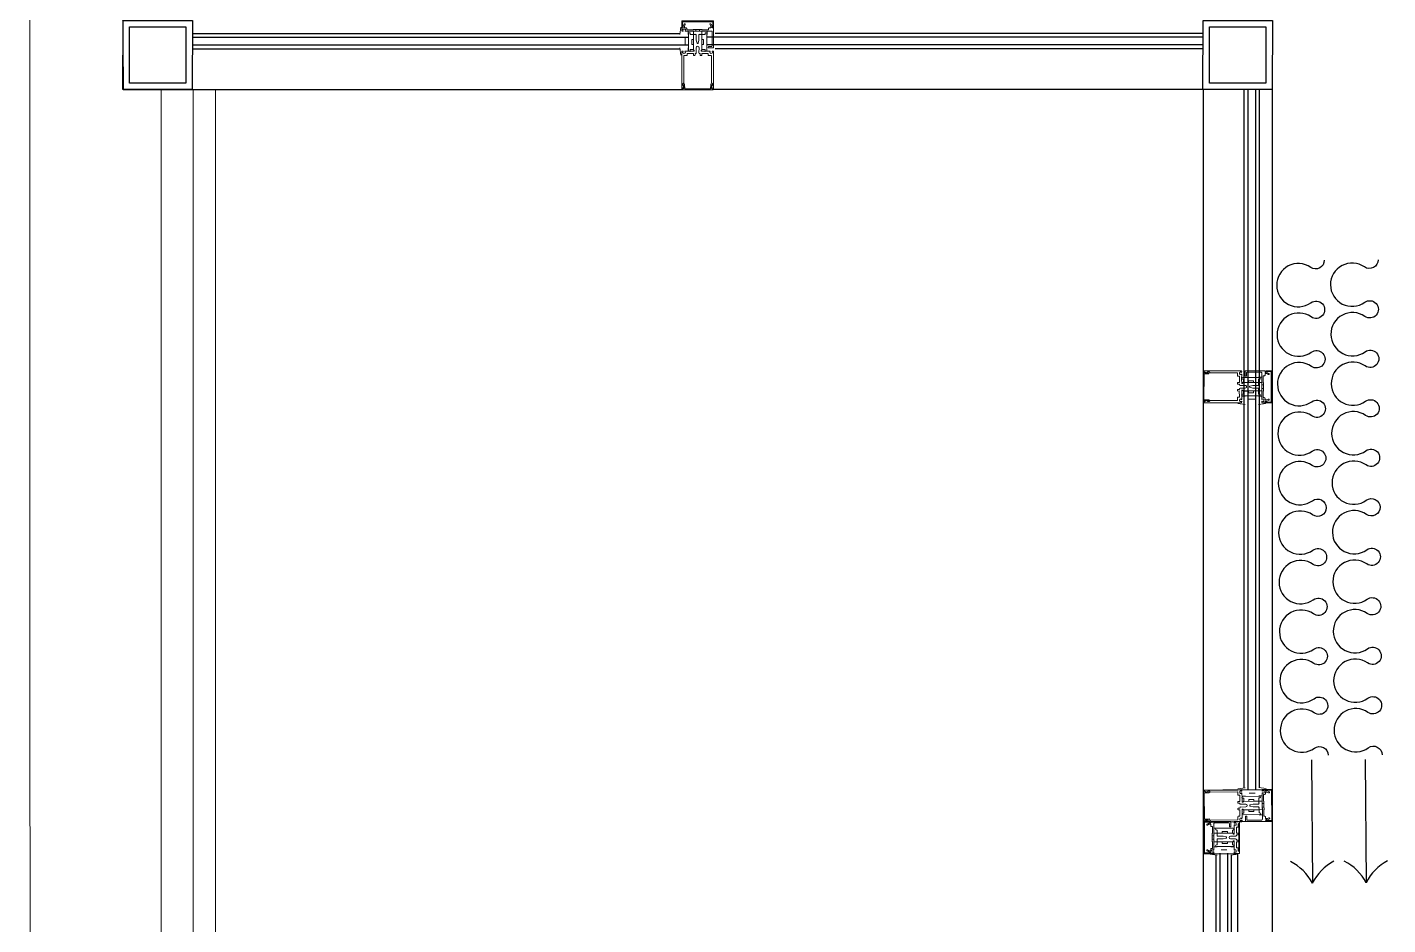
# Model space of a CAD drawing. Extents: x -678889171 to 586587, y -792238163 to 335485.
# Drawn here: x 66737 to 68871, y 48289 to 49697 of the extents above; entities that cross this region are included whole.
import ezdxf
from ezdxf.xclip import XClip

# ---------------------------------------------------------------- set-up
doc = ezdxf.new("R2010")
doc.units = 0
doc.header["$MEASUREMENT"] = 0
doc.header["$XCLIPFRAME"] = 2
doc.layers.get('0').update_dxf_attribs({"color": 8})
for name, color, linetype in [('9TH-FURN$0$XR-A-4TH-OLD DESIGN$0$I-EQPM', 252, 'Continuous'), ('XR-A-9TH-FLOOR$0$A-SITE-PATT', 252, 'Continuous'), ('XR-A-TYP 00(OUTER)$0$A-GLAZ', 252, 'Continuous'), ('XR-A-TYP 00(OUTER)$0$A-SITE-PATT', 252, 'Continuous'), ('XR-A-TYP-4TH TO 10TH (OUTER)$0$A-DIM-IN', 252, 'Continuous')]:
    doc.layers.add(name, color=color, linetype=linetype)
for name, color, linetype, lineweight in [('XR-A-TYP 00(OUTER)$0$Main entrance$0$A-ELEV-GLAZ', 252, 'Continuous', 20), ('XR-A-TYP 00(OUTER)$0$XR-A-TYP 00(OUTER)$0$xref units$0$A-ELEV-P1', 252, 'Continuous', 9), ('XR-A-TYP 00(OUTER)$0$XR-A-TYP 00(OUTER)$0$xref units$0$A-FLOR-HRAL-P2', 252, 'Continuous', 20), ('XR-A-TYP 01(OUTER)$0$xref units$0$A-ELEV-P1', 252, 'Continuous', 9)]:
    doc.layers.add(name, color=color, linetype=linetype, lineweight=lineweight)

# ---------------------------------------------------------------- blocks, each defined once
blk = doc.blocks.new('9TH-FURN$0$XR-A-4TH-OLD DESIGN$0$XREF_1BR$0$05BDRAPE')
for points in [[(-500, 0, 0.608416), (-485.7, 27.6, -0.608416), (-450, 96.6, -0.608416), (-414.3, 27.7, 1.932003), (-385.7, 27.7, -0.608416), (-350, 96.6, -0.608416), (-314.3, 27.7, 1.932003), (-285.7, 27.7, -0.608416), (-250, 96.6, -0.608416), (-214.3, 27.7, 1.932003), (-185.7, 27.7, -0.608416), (-150, 96.6, -0.608416), (-114.3, 27.7, 1.932003), (-85.7, 27.7, -0.608416), (-50, 96.6, -0.608416), (-14.3, 27.7, 0.608436), (0, 0, -0.608416)], [(0, 0, 0.608416), (14.3, 27.7, -0.608416), (50, 96.6, -0.608416), (85.7, 27.7, 1.932003), (114.3, 27.7, -0.608416), (150, 96.6, -0.608416), (185.7, 27.7, 1.932003), (214.3, 27.7, -0.608416), (250, 96.6, -0.608416), (285.7, 27.7, 1.932003), (314.3, 27.7, -0.608416), (350, 96.6, -0.608416), (385.7, 27.7, 1.932003), (414.3, 27.7, -0.608416), (450, 96.6, -0.608416), (485.7, 27.7, 0.608436), (500, 0, -0.608416)]]:
    blk.add_lwpolyline(points, format="xyb")
blk = doc.blocks.new('9TH-FURN$0$XR-A-4TH-OLD DESIGN$0$XREF_1BR$0$GUEST T1')
blk.add_line((-974.1, -13.6), (-1214.4, -13.6))
for centre, start, end in [((-1258, 72.1), 296.9731, 333.1823), ((-1258, -99.3), 26.8177, 63.0269)]:
    blk.add_arc(centre, 96.2, start, end)
at = {"xscale": -0.9651072330830278, "yscale": 0.9651072330830278, "zscale": 0.9651072330830278}
blk.add_blockref('9TH-FURN$0$XR-A-4TH-OLD DESIGN$0$XREF_1BR$0$05BDRAPE', (-482.6, -46.6), dxfattribs=at)
blk = doc.blocks.new('9TH-FURN$0$XR-A-4TH-OLD DESIGN$0$XREF_1BR$0$GS-1')
at = {"xscale": -0.8044866682359963, "yscale": 0.8044866682359963, "zscale": 0.8044866682359963, "rotation": 90}
for p in [(-31.1, 38.2), (53.3, 38.2)]:
    blk.add_blockref('9TH-FURN$0$XR-A-4TH-OLD DESIGN$0$XREF_1BR$0$GUEST T1', p, dxfattribs=at)
blk = doc.blocks.new('XR-A-TYP 00(OUTER)$0$m')
at = {"layer": 'XR-A-TYP 00(OUTER)$0$Main entrance$0$A-ELEV-GLAZ'}
for p, q in [((12663.8, 190964.2, 0), (12662.7, 190933.4, 0)), ((12663.8, 190964.2, 0), (12663.6, 190960.2, 0)), ((12664.2, 190975.7, 0), (12663.8, 190966.3, 0)), ((12664.2, 190975.7, 0), (12663.8, 190966.3, 0)), ((12714.1, 190973.9, 0), (12664.2, 190975.7, 0)), ((12665.3, 190964.8, 0), (12664.4, 190964.8, 0)), ((12665.3, 190964.8, 0), (12664.4, 190964.8, 0)), ((12664.9, 190966.7, 0), (12665.2, 190974.4, 0)), ((12665.5, 190966.6, 0), (12664.9, 190966.7, 0)), ((12665.1, 190965, 0), (12665.5, 190965, 0)), ((12665.2, 190974.4, 0), (12713, 190972.7, 0)), ((12668, 190970.6, 0), (12665.7, 190966.8, 0)), ((12668, 190964.7, 0), (12668.1, 190967.5, 0)), ((12670.4, 190964.6, 0), (12668, 190964.7, 0)), ((12668.1, 190967.5, 0), (12669.5, 190969.7, 0)), ((12671.6, 190961.6, 0), (12671.6, 190963.3, 0)), ((12709.5, 190963.2, 0), (12707.1, 190963.3, 0)), ((12708.4, 190968.3, 0), (12709.6, 190966, 0)), ((12709.6, 190966, 0), (12709.5, 190963.2, 0)), ((12712, 190965.1, 0), (12709.9, 190969.1, 0)), ((12712.8, 190965, 0), (12712.1, 190965, 0)), ((12712.1, 190963.3, 0), (12712.5, 190963.3, 0)), ((12713.1, 190963, 0), (12712.3, 190963.1, 0)), ((12713, 190972.7, 0), (12712.8, 190965, 0)), ((12713.8, 190964.5, 0), (12714.1, 190973.9, 0)), ((12716.3, 190952.6, 0), (12715.1, 190964.1, 0)), ((12664.9, 190936.7, 0), (12665.7, 190958.5, 0)), ((12667, 190959.7, 0), (12683.8, 190959.1, 0)), ((12681.8, 190961.3, 0), (12671.6, 190961.6, 0)), ((12674, 190955.5, 0), (12673.1, 190929, 0)), ((12673.7, 190959.4, 0), (12673.6, 190954.2, 0)), ((12676.6, 190954.1, 0), (12676.7, 190955.4, 0)), ((12681.8, 190953.9, 0), (12676.6, 190954.1, 0)), ((12678.6, 190938.1, 0), (12678.9, 190946, 0)), ((12678.9, 190946, 0), (12681.5, 190945.9, 0)), ((12681.8, 190953.9, 0), (12680.9, 190929.2, 0)), ((12681.5, 190945.9, 0), (12681.8, 190953.9, 0)), ((12682.3, 190961.8, 0), (12681.8, 190961.3, 0)), ((12681.8, 190953.9, 0), (12682, 190959.2, 0)), ((12682.6, 190953.8, 0), (12681.8, 190953.9, 0)), ((12683.1, 190953.8, 0), (12681.8, 190953.9, 0)), ((12683.3, 190959.1, 0), (12682, 190959.2, 0)), ((12688.4, 190961.6, 0), (12682.3, 190961.8, 0)), ((12683, 190954.1, 0), (12682.6, 190953.8, 0)), ((12683.3, 190953.8, 0), (12683, 190954.1, 0)), ((12684.8, 190953.8, 0), (12683.3, 190953.8, 0)), ((12683.8, 190959.1, 0), (12684.1, 190958.8, 0)), ((12684.1, 190958.8, 0), (12684.5, 190959.1, 0)), ((12684.5, 190959.1, 0), (12692.7, 190958.8, 0)), ((12685.1, 190954.1, 0), (12684.8, 190953.8, 0)), ((12685.4, 190953.7, 0), (12685.1, 190954.1, 0)), ((12686.3, 190953.7, 0), (12685.4, 190953.7, 0)), ((12685.8, 190959, 0), (12685.9, 190961.7, 0)), ((12686, 190944.6, 0), (12686.3, 190953.7, 0)), ((12687, 190940, 0), (12686, 190944.6, 0)), ((12688.7, 190961.2, 0), (12688.4, 190961.6, 0)), ((12689, 190961.6, 0), (12688.7, 190961.2, 0)), ((12690.2, 190944.5, 0), (12688.8, 190939.9, 0)), ((12695, 190961.3, 0), (12689, 190961.6, 0)), ((12690.5, 190953.6, 0), (12690.2, 190944.5, 0)), ((12691.4, 190953.5, 0), (12690.5, 190953.6, 0)), ((12691.4, 190958.8, 0), (12691.5, 190961.5, 0)), ((12691.7, 190953.8, 0), (12691.4, 190953.5, 0)), ((12692, 190953.5, 0), (12691.7, 190953.8, 0)), ((12693.5, 190953.4, 0), (12692, 190953.5, 0)), ((12692.7, 190958.8, 0), (12693, 190958.4, 0)), ((12693, 190958.4, 0), (12693.3, 190958.8, 0)), ((12693.3, 190958.8, 0), (12708.1, 190958.2, 0)), ((12693.9, 190953.8, 0), (12693.5, 190953.4, 0)), ((12695, 190953.4, 0), (12693.7, 190953.4, 0)), ((12695.2, 190958.7, 0), (12693.9, 190958.7, 0)), ((12694.2, 190953.4, 0), (12693.9, 190953.8, 0)), ((12694.1, 190928.8, 0), (12695, 190953.4, 0)), ((12695, 190953.4, 0), (12694.2, 190953.4, 0)), ((12694.7, 190945.5, 0), (12695, 190953.4, 0)), ((12697.4, 190945.4, 0), (12694.7, 190945.5, 0)), ((12695.5, 190960.8, 0), (12695, 190961.3, 0)), ((12695.2, 190958.7, 0), (12695, 190953.4, 0)), ((12695, 190953.4, 0), (12700.2, 190953.2, 0)), ((12705.7, 190960.4, 0), (12695.5, 190960.8, 0)), ((12697.1, 190937.4, 0), (12697.4, 190945.4, 0)), ((12700.2, 190953.2, 0), (12700.2, 190954.5, 0)), ((12702.9, 190954.4, 0), (12701.9, 190928, 0)), ((12703.4, 190958.4, 0), (12703.2, 190953.1, 0)), ((12705.8, 190962, 0), (12705.7, 190960.4, 0)), ((12707.4, 190937.8, 0), (12707.7, 190946.9, 0)), ((12707.8, 190960.1, 0), (12707.9, 190960.4, 0)), ((12708.9, 190961.4, 0), (12710.8, 190961.3, 0)), ((12711.4, 190958.1, 0), (12713.1, 190958, 0)), ((12711.8, 190960.2, 0), (12711.8, 190960, 0)), ((12713.6, 190958.5, 0), (12713.7, 190962.4, 0)), ((12662.5, 190927.7, 0), (12660.3, 190868.4)), ((12662.5, 190927.7, 0), (12660.3, 190868.4)), ((12662.7, 190933.4, 0), (12670.5, 190933.1, 0)), ((12664.6, 190928, 0), (12662.9, 190928.1, 0)), ((12665.5, 190921.1, 0), (12664, 190878.4)), ((12664.2, 190925.9, 0), (12664.2, 190926.1, 0)), ((12667.1, 190924.7, 0), (12665.2, 190924.8, 0)), ((12670.4, 190921.3, 0), (12666, 190921.5, 0)), ((12670.6, 190935.2, 0), (12666.1, 190935.4, 0)), ((12675.4, 190927.6, 0), (12667.9, 190927.9, 0)), ((12668.2, 190926, 0), (12668.2, 190925.8, 0)), ((12670.9, 190924.2, 0), (12670.8, 190921.7, 0)), ((12680.7, 190923.8, 0), (12670.9, 190924.2, 0)), ((12671.1, 190933.7, 0), (12671.2, 190934.5, 0)), ((12675.7, 190927.3, 0), (12675.4, 190927.6, 0)), ((12675.7, 190928.9, 0), (12675.8, 190930.3, 0)), ((12676, 190927.6, 0), (12675.7, 190927.3, 0)), ((12675.8, 190930.3, 0), (12680.9, 190930.1, 0)), ((12681.9, 190927.4, 0), (12676, 190927.6, 0)), ((12681.2, 190938, 0), (12678.6, 190938.1, 0)), ((12680.6, 190921.4, 0), (12680.7, 190923.8, 0)), ((12680.9, 190930.1, 0), (12681.2, 190938, 0)), ((12682.7, 190920.9, 0), (12681, 190920.9, 0)), ((12681.1, 190929, 0), (12682, 190929, 0)), ((12682.2, 190928.8, 0), (12682.1, 190927.6, 0)), ((12683.9, 190923.7, 0), (12683.2, 190923.7, 0)), ((12683.2, 190923.7, 0), (12683.2, 190921.3, 0)), ((12685.5, 190933, 0), (12685.3, 190924.9, 0)), ((12689.5, 190924.8, 0), (12689.8, 190932.8, 0)), ((12691.4, 190923.4, 0), (12690.7, 190923.5, 0)), ((12691.3, 190921, 0), (12691.4, 190923.4, 0)), ((12693.4, 190920.5, 0), (12691.7, 190920.6, 0)), ((12692.8, 190927.2, 0), (12692.9, 190928.4, 0)), ((12698.9, 190926.8, 0), (12693, 190927, 0)), ((12693.1, 190928.6, 0), (12693.9, 190928.6, 0)), ((12703.7, 190923, 0), (12693.9, 190923.3, 0)), ((12693.9, 190923.3, 0), (12693.9, 190920.9, 0)), ((12694.2, 190929.6, 0), (12694.5, 190937.5, 0)), ((12699.3, 190929.4, 0), (12694.2, 190929.6, 0)), ((12694.5, 190937.5, 0), (12697.1, 190937.4, 0)), ((12699.2, 190926.5, 0), (12698.9, 190926.8, 0)), ((12699.5, 190926.8, 0), (12699.2, 190926.5, 0)), ((12699.3, 190928.1, 0), (12699.3, 190929.4, 0)), ((12707, 190926.5, 0), (12699.5, 190926.8, 0)), ((12702.3, 190926.7, 0), (12702.5, 190932, 0)), ((12703.7, 190920.6, 0), (12703.7, 190923, 0)), ((12706.6, 190924.4, 0), (12706.6, 190924.6, 0)), ((12709.5, 190923.2, 0), (12707.6, 190923.3, 0)), ((12712, 190926.3, 0), (12710.3, 190926.4, 0)), ((12710.3, 190866.6), (12712.4, 190925.9, 0)), ((12710.6, 190924.5, 0), (12710.5, 190924.2, 0)), ((12715.5, 190931.5, 0), (12713.5, 190920.1, 0)), ((12708.5, 190920, 0), (12704.1, 190920.1, 0)), ((12707.4, 190876.8), (12708.9, 190919.5, 0)), ((12662.4, 190876.9), (12664, 190878.4)), ((12660.7, 190868.2), (12661.9, 190869.3)), ((12661.9, 190869.3), (12663.9, 190874.2)), ((12662.4, 190874.9), (12662.4, 190876.9)), ((12663.9, 190874.2), (12663, 190874.3)), ((12708.1, 190872.7), (12707.2, 190872.7)), ((12707.2, 190872.7), (12708.9, 190867.7)), ((12707.4, 190876.8), (12708.8, 190875.3)), ((12708.8, 190875.3), (12708.7, 190873.3)), ((12708.9, 190867.7), (12709.9, 190866.5))]:
    blk.add_line(p, q, dxfattribs=at)
at = {"layer": 'XR-A-TYP 00(OUTER)$0$Main entrance$0$A-ELEV-GLAZ', "elevation": 0}
blk.add_lwpolyline([(12709.6, 190866, 0.668179), (12709.8, 190866.3), (12708.1, 190868.2), (12707.1, 190868.2), (12707.2, 190872.7), (12707.9, 190872.7), (12706.6, 190875.1, 0.767327), (12706, 190875), (12705.7, 190867.4), (12665, 190868.9), (12665.2, 190876.4, 0.767327), (12664.7, 190876.6), (12663.2, 190874.3), (12663.9, 190874.2), (12663.7, 190869.7), (12662.7, 190869.8), (12660.8, 190868.1, 0.668179), (12661, 190867.7)], format="xyb", close=True, dxfattribs=at)
at = {"layer": 'XR-A-TYP 00(OUTER)$0$Main entrance$0$A-ELEV-GLAZ'}
for centre, radius, start, end in [((12665.1, 190966.2, 0), 1.27, 177.9564, 267.9564), ((12664.4, 190964.1, 0), 0.635, 87.9564, 177.9564), ((12664.4, 190964.1, 0), 0.635, 87.9564, 177.9564), ((12665.3, 190965.8, 0), 1.06, 267.9564, 69.2935), ((12665.5, 190965.8, 0), 0.847, 267.9564, 87.9564), ((12668.8, 190970.1, 0), 0.847, 327.9564, 147.9564), ((12670.4, 190963.3, 0), 1.27, 357.9564, 87.9564), ((12707.1, 190962, 0), 1.27, 87.9564, 177.9564), ((12709.2, 190968.7, 0), 0.847, 27.9564, 207.9564), ((12712.3, 190964.1, 0), 1.06, 106.6194, 267.9564), ((12712.1, 190964.1, 0), 0.847, 87.9564, 267.9564), ((12712.5, 190964.5, 0), 1.27, 267.9564, 357.9564), ((12713.1, 190962.4, 0), 0.635, 357.9564, 87.9564), ((12666.9, 190958.4, 0), 1.27, 87.9564, 177.9564), ((12675.4, 190955.4, 0), 1.32, 357.9564, 177.9564), ((12701.5, 190954.5, 0), 1.32, 357.9564, 177.9564), ((12709.7, 190960.1, 0), 1.91, 177.9564, 223.1461), ((12708.9, 190960.3, 0), 1.06, 87.9564, 177.9564), ((12708.1, 190958.5, 0), 0.318, 267.9564, 43.1461), ((12710.8, 190960.2, 0), 1.06, 357.9564, 87.9564), ((12711.4, 190958.4, 0), 0.318, 132.7668, 267.9564), ((12709.9, 190960.1, 0), 1.91, 312.7668, 357.9564), ((12713.2, 190958.5, 0), 0.423, 267.9564, 357.9564), ((12662.9, 190927.6, 0), 0.423, 87.9564, 177.9564), ((12666.1, 190926.1, 0), 1.91, 132.7668, 177.9564), ((12665.3, 190925.9, 0), 1.06, 177.9564, 267.9564), ((12664.6, 190927.7, 0), 0.318, 312.7668, 87.9564), ((12666.2, 190936.6, 0), 1.27, 177.9564, 267.9564), ((12665.9, 190921.1, 0), 0.423, 87.9564, 177.9564), ((12667.1, 190925.8, 0), 1.06, 267.9564, 357.9564), ((12667.9, 190927.6, 0), 0.318, 87.9564, 223.1461), ((12666.3, 190926, 0), 1.91, 357.9564, 43.1461), ((12670.4, 190921.7, 0), 0.423, 267.9564, 357.9564), ((12670.5, 190933.7, 0), 0.635, 267.9564, 357.9564), ((12670.5, 190934.6, 0), 0.635, 357.9564, 87.9564), ((12674.4, 190929, 0), 1.32, 177.9564, 357.9564), ((12681, 190921.4, 0), 0.423, 177.9564, 267.9564), ((12681.1, 190929.2, 0), 0.212, 177.9564, 267.9564), ((12681.9, 190927.6, 0), 0.212, 267.9564, 357.9564), ((12681.9, 190928.8, 0), 0.212, 357.9564, 87.9564), ((12682.7, 190921.3, 0), 0.423, 267.9564, 357.9564), ((12684, 190925, 0), 1.27, 267.9564, 357.9564), ((12687.7, 190932.9, 0), 2.12, 357.9564, 177.9564), ((12687.9, 190940.2, 0), 0.911, 192.9564, 342.9564), ((12690.8, 190924.7, 0), 1.27, 177.9564, 267.9564), ((12691.7, 190921, 0), 0.423, 177.9564, 267.9564), ((12693, 190927.2, 0), 0.212, 177.9564, 267.9564), ((12693.1, 190928.4, 0), 0.212, 87.9564, 177.9564), ((12693.4, 190920.9, 0), 0.423, 267.9564, 357.9564), ((12693.9, 190928.8, 0), 0.212, 267.9564, 357.9564), ((12700.6, 190928, 0), 1.32, 177.9564, 357.9564), ((12704.1, 190920.5, 0), 0.423, 177.9564, 267.9564), ((12708.5, 190924.5, 0), 1.91, 132.7668, 177.9564), ((12707.6, 190924.4, 0), 1.06, 177.9564, 267.9564), ((12707, 190926.2, 0), 0.318, 312.7668, 87.9564), ((12709.5, 190924.3, 0), 1.06, 267.9564, 357.9564), ((12710.3, 190926.1, 0), 0.318, 87.9564, 223.1461), ((12708.6, 190924.5, 0), 1.91, 357.9564, 43.1461), ((12712, 190925.9, 0), 0.423, 357.9564, 87.9564), ((12708.5, 190919.5, 0), 0.423, 357.9564, 87.9564), ((12660.6, 190868.4), 0.211, 177.9564, 312.9564), ((12663, 190874.9), 0.635, 177.9564, 267.9564), ((12708.1, 190873.3), 0.635, 267.9564, 357.9564), ((12710.1, 190866.6), 0.211, 222.9564, 357.9564)]:
    blk.add_arc(centre, radius, start, end, dxfattribs=at)
blk = doc.blocks.new('XR-A-TYP 00(OUTER)$0$corner1')
at = {"layer": 'XR-A-TYP 00(OUTER)$0$A-GLAZ'}
for points in [[(67874.9, 8251.7), (67981.1, 8229.8), (67958.8, 8124.2), (67852.6, 8146)], [(67882.6, 8239.9), (67969.2, 8222.1), (67951.1, 8136), (67864.5, 8153.8)]]:
    blk.add_lwpolyline(points, close=True, dxfattribs=at)
blk = doc.blocks.new('XR-A-TYP 00(OUTER)$0$2nd floor towers$0$xref units$0$Sl-Dr-1500')
at = {"layer": 'XR-A-TYP 00(OUTER)$0$A-GLAZ'}
for p, q in [((525, 7.9, 0), (2125, 7.9, 0)), ((525, 7.9, 0), (2125, 7.9, 0)), ((2125, 7.9, 0), (2173.8, 7.9, 0)), ((2173.8, 7.9, 0), (2175, -100.1, 0)), ((1350, -11.9, 0), (2072.5, -12.2, 0)), ((1350, -17.9, 0), (2075, -18.2, 0)), ((1350, -29.9, 0), (2075, -30.2, 0)), ((1350, -35.9, 0), (2072.2, -36.2, 0)), ((525, -46.1, 0), (2075, -46.1, 0)), ((475, -100.1, 0), (2175, -100.1, 0))]:
    blk.add_line(p, q, dxfattribs=at)
at = {"layer": 'XR-A-TYP 00(OUTER)$0$A-GLAZ', "extrusion": (-1.43382e-08, 7.6538e-09, 1)}
for p, q in [((2074.1, 7.9, 0), (2074.6, -46.1, 0)), ((2124.1, 8.3, 0), (2125, -99.7, 0))]:
    blk.add_line(p, q, dxfattribs=at)
at = {"layer": 'XR-A-TYP 00(OUTER)$0$Main entrance$0$A-ELEV-GLAZ', "extrusion": (-1.43382e-08, 7.6538e-09, 1)}
for p, q in [((2074.5, -1.9, 0), (2074.5, 7.5, 0)), ((2074.5, 7.5, 0), (2124.5, 7.5, 0)), ((2075.5, 6.2, 0), (2075.5, -1.5, 0)), ((2123.4, 6.2, 0), (2075.5, 6.2, 0)), ((2076.3, -1.4, 0), (2078.5, 2.5, 0)), ((2080, 1.7, 0), (2078.7, -0.6, 0)), ((2120.2, -0.6, 0), (2119, 1.7, 0)), ((2120.4, 2.5, 0), (2122.7, -1.4, 0)), ((2124.1, -52.1, 0), (2123, 7.2, 0)), ((2124.1, -52.1, 0), (2123, 7.2, 0)), ((2123.3, 7.4, 0), (2124.5, 6.2, 0)), ((2123.4, -1.5, 0), (2123.4, 6.2, 0)), ((2124.5, 7.5, 0), (2124.5, -1.9, 0)), ((2124.5, 7.5, 0), (2124.5, -1.9, 0)), ((2124.5, 6.2, 0), (2126.4, 1.3, 0)), ((2124.9, 0.6, 0), (2125, -1.4, 0)), ((2126.4, 1.3, 0), (2125.5, 1.3, 0)), ((2071.6, -13.7, 0), (2073.2, -2.3, 0)), ((2074.5, -8, 0), (2074.5, -4.1, 0)), ((2076.6, -8.4, 0), (2074.9, -8.4, 0)), ((2075.1, -3.4, 0), (2076, -3.4, 0)), ((2075.5, -1.5, 0), (2076.2, -1.5, 0)), ((2076.2, -3.2, 0), (2075.7, -3.2, 0)), ((2076.3, -6.3, 0), (2076.3, -6.5, 0)), ((2079.2, -5.2, 0), (2077.3, -5.2, 0)), ((2078.7, -0.6, 0), (2078.7, -3.4, 0)), ((2078.7, -3.4, 0), (2081.1, -3.4, 0)), ((2094.7, -8.4, 0), (2079.9, -8.4, 0)), ((2079.9, -28.9, 0), (2079.9, -19.7, 0)), ((2080.3, -6.5, 0), (2080.3, -6.3, 0)), ((2082.4, -4.7, 0), (2082.4, -6.3, 0)), ((2082.4, -6.3, 0), (2092.6, -6.3, 0)), ((2084.6, -8.4, 0), (2084.6, -13.7, 0)), ((2085.1, -12.4, 0), (2085.1, -38.8, 0)), ((2087.7, -13.7, 0), (2087.7, -12.4, 0)), ((2092.8, -13.7, 0), (2087.7, -13.7, 0)), ((2092.6, -6.3, 0), (2093.1, -5.8, 0)), ((2092.8, -8.4, 0), (2092.8, -13.7, 0)), ((2092.8, -8.4, 0), (2094.2, -8.4, 0)), ((2092.8, -13.7, 0), (2094.2, -13.7, 0)), ((2092.8, -21.6, 0), (2092.8, -13.7, 0)), ((2092.8, -38.3, 0), (2092.8, -13.7, 0)), ((2092.8, -13.7, 0), (2093.7, -13.7, 0)), ((2093.1, -5.8, 0), (2099.2, -5.8, 0)), ((2093.7, -13.7, 0), (2094, -13.4, 0)), ((2094, -13.4, 0), (2094.3, -13.7, 0)), ((2094.3, -13.7, 0), (2095.9, -13.7, 0)), ((2095, -8.7, 0), (2094.7, -8.4, 0)), ((2095.3, -8.4, 0), (2095, -8.7, 0)), ((2103.6, -8.4, 0), (2095.3, -8.4, 0)), ((2095.9, -13.7, 0), (2096.2, -13.4, 0)), ((2096.2, -13.4, 0), (2096.5, -13.7, 0)), ((2096.5, -13.7, 0), (2097.4, -13.7, 0)), ((2096.7, -8.4, 0), (2096.7, -5.8, 0)), ((2097.4, -13.7, 0), (2097.4, -22.8, 0)), ((2099.2, -5.8, 0), (2099.5, -6.1, 0)), ((2099.5, -6.1, 0), (2099.8, -5.8, 0)), ((2099.8, -5.8, 0), (2105.8, -5.8, 0)), ((2101.6, -22.8, 0), (2101.6, -13.7, 0)), ((2101.6, -13.7, 0), (2102.4, -13.7, 0)), ((2102.3, -8.4, 0), (2102.3, -5.8, 0)), ((2102.4, -13.7, 0), (2102.8, -13.4, 0)), ((2102.8, -13.4, 0), (2103.1, -13.7, 0)), ((2103.1, -13.7, 0), (2104.6, -13.7, 0)), ((2103.9, -8.7, 0), (2103.6, -8.4, 0)), ((2104.2, -8.4, 0), (2103.9, -8.7, 0)), ((2121.1, -8.4, 0), (2104.2, -8.4, 0)), ((2104.6, -13.7, 0), (2104.9, -13.4, 0)), ((2104.8, -8.4, 0), (2106.1, -8.4, 0)), ((2104.8, -13.7, 0), (2106.1, -13.7, 0)), ((2104.9, -13.4, 0), (2105.2, -13.7, 0)), ((2105.2, -13.7, 0), (2106.1, -13.7, 0)), ((2105.8, -5.8, 0), (2106.4, -6.3, 0)), ((2106.1, -13.7, 0), (2106.1, -8.4, 0)), ((2106.1, -13.7, 0), (2111.2, -13.7, 0)), ((2106.1, -21.6, 0), (2106.1, -13.7, 0)), ((2106.1, -13.7, 0), (2106.1, -38.3, 0)), ((2106.4, -6.3, 0), (2116.6, -6.3, 0)), ((2111.2, -13.7, 0), (2111.2, -12.4, 0)), ((2113.9, -12.4, 0), (2113.9, -38.8, 0)), ((2114.3, -8.4, 0), (2114.3, -13.7, 0)), ((2116.6, -6.3, 0), (2116.6, -4.7, 0)), ((2117.8, -3.4, 0), (2120.2, -3.4, 0)), ((2120.2, -3.4, 0), (2120.2, -0.6, 0)), ((2122.4, -31.5, 0), (2122.4, -9.7, 0)), ((2122.8, -1.5, 0), (2123.4, -1.5, 0)), ((2123.2, -3.2, 0), (2122.8, -3.2, 0)), ((2123, -3.4, 0), (2123.8, -3.4, 0)), ((2123, -3.4, 0), (2123.8, -3.4, 0)), ((2124.5, -4.1, 0), (2124.5, -8, 0)), ((2124.5, -4.1, 0), (2124.5, -34.9, 0)), ((2125, -1.4, 0), (2126.5, -2.9, 0)), ((2127.3, -45.5, 0), (2126.5, -2.9, 0)), ((2071.6, -34.9, 0), (2073.2, -46.3, 0)), ((2074.5, -48.8, 0), (2074.5, -40.6, 0)), ((2074.9, -40.2, 0), (2076.6, -40.2, 0)), ((2076.3, -42.1, 0), (2076.3, -42.3, 0)), ((2079.9, -40.2, 0), (2087.4, -40.2, 0)), ((2080.3, -42.3, 0), (2080.3, -42.1, 0)), ((2084.6, -40.2, 0), (2084.6, -34.9, 0)), ((2087.4, -40.2, 0), (2087.7, -40.5, 0)), ((2087.7, -37.5, 0), (2092.8, -37.5, 0)), ((2087.7, -38.8, 0), (2087.7, -37.5, 0)), ((2087.7, -40.5, 0), (2088, -40.2, 0)), ((2088, -40.2, 0), (2093.9, -40.2, 0)), ((2090.2, -29.6, 0), (2090.2, -21.6, 0)), ((2090.2, -21.6, 0), (2092.8, -21.6, 0)), ((2092.8, -29.6, 0), (2090.2, -29.6, 0)), ((2092.8, -37.5, 0), (2092.8, -29.6, 0)), ((2093.9, -38.6, 0), (2093.1, -38.6, 0)), ((2094.1, -40, 0), (2094.1, -38.8, 0)), ((2097.4, -22.8, 0), (2098.6, -27.4, 0)), ((2097.4, -42.5, 0), (2097.4, -34.5, 0)), ((2100.3, -27.4, 0), (2101.6, -22.8, 0)), ((2101.6, -34.5, 0), (2101.6, -42.5, 0)), ((2104.8, -38.8, 0), (2104.8, -40, 0)), ((2105.9, -38.6, 0), (2105, -38.6, 0)), ((2105, -40.2, 0), (2110.9, -40.2, 0)), ((2108.7, -21.6, 0), (2106.1, -21.6, 0)), ((2106.1, -29.6, 0), (2108.7, -29.6, 0)), ((2106.1, -37.5, 0), (2106.1, -29.6, 0)), ((2111.2, -37.5, 0), (2106.1, -37.5, 0)), ((2108.7, -29.6, 0), (2108.7, -21.6, 0)), ((2110.9, -40.2, 0), (2111.2, -40.5, 0)), ((2111.2, -38.8, 0), (2111.2, -37.5, 0)), ((2111.2, -40.5, 0), (2111.6, -40.2, 0)), ((2111.6, -40.2, 0), (2119, -40.2, 0)), ((2116, -34.2, 0), (2116, -33.4, 0)), ((2116.6, -32.8, 0), (2121.1, -32.8, 0)), ((2124.5, -34.9, 0), (2116.6, -34.9, 0)), ((2118.7, -42.1, 0), (2118.7, -42.3, 0)), ((2122.3, -40.2, 0), (2124, -40.2, 0)), ((2122.6, -42.3, 0), (2122.6, -42.1, 0)), ((2124.5, -40.6, 0), (2124.5, -48.6, 0)), ((2124.5, -40.6, 0), (2124.5, -48.8, 0)), ((2124.5, -48.8, 0), (2074.5, -48.8, 0)), ((2077.3, -43.3, 0), (2079.2, -43.3, 0)), ((2077.8, -47.5, 0), (2077.8, -47.1, 0)), ((2077.8, -47.5, 0), (2121.2, -47.5, 0)), ((2078.2, -46.6, 0), (2082.6, -46.6, 0)), ((2083, -46.2, 0), (2083, -43.8, 0)), ((2083, -43.8, 0), (2092.8, -43.8, 0)), ((2092.8, -43.8, 0), (2092.8, -46.2, 0)), ((2093.3, -46.6, 0), (2095, -46.6, 0)), ((2095.4, -46.2, 0), (2095.4, -43.8, 0)), ((2095.4, -43.8, 0), (2096.1, -43.8, 0)), ((2102.9, -43.8, 0), (2103.6, -43.8, 0)), ((2103.6, -43.8, 0), (2103.6, -46.2, 0)), ((2104, -46.6, 0), (2105.7, -46.6, 0)), ((2106.1, -46.2, 0), (2106.1, -43.8, 0)), ((2106.1, -43.8, 0), (2115.9, -43.8, 0)), ((2115.9, -43.8, 0), (2115.9, -46.2, 0)), ((2116.3, -46.6, 0), (2120.7, -46.6, 0)), ((2119.7, -43.3, 0), (2121.6, -43.3, 0)), ((2121.2, -47.1, 0), (2121.2, -47.5, 0)), ((2126.3, -52.5, 0), (2124.5, -52.5, 0)), ((2125.9, -50.4, 0), (2125.9, -50.6, 0)), ((2128.8, -49.2, 0), (2126.9, -49.3, 0)), ((2132.1, -45.9, 0), (2127.7, -46, 0)), ((2129.9, -50.5, 0), (2129.9, -50.3, 0))]:
    blk.add_line(p, q, dxfattribs=at)
at = {"layer": 'XR-A-TYP 00(OUTER)$0$Main entrance$0$A-ELEV-GLAZ'}
for p, q in [((2170.6, 1.4, 0), (2172.3, 6.3, 0)), ((2171.5, 1.4, 0), (2170.6, 1.4, 0)), ((2172.1, -1.3, 0), (2172.1, 0.7, 0)), ((2172.3, 6.3, 0), (2173.5, 7.5, 0)), ((2173.8, 7.3, 0), (2174.5, -52)), ((2170.6, -2.8, 0), (2172.1, -1.3, 0)), ((2170.6, -2.8, 0), (2171.1, -45.5, 0)), ((2124.5, -58.2, 0), (2132.4, -58.1, 0)), ((2124.9, -89, 0), (2124.5, -58.2, 0)), ((2126.7, -61.6, 0), (2126.9, -83.4, 0)), ((2132.4, -60.2, 0), (2127.9, -60.3, 0)), ((2137.4, -52.8, 0), (2129.9, -52.9, 0)), ((2133, -49.2, 0), (2133, -46.8, 0)), ((2142.8, -49.1, 0), (2133, -49.2, 0)), ((2133, -58.8, 0), (2133, -59.6, 0)), ((2135.4, -80.6, 0), (2135.1, -54.1, 0)), ((2137.7, -52.5, 0), (2137.4, -52.8, 0)), ((2138, -52.8, 0), (2137.7, -52.5, 0)), ((2137.7, -54.1, 0), (2137.7, -55.4, 0)), ((2137.7, -55.4, 0), (2142.9, -55.4, 0)), ((2143.9, -52.7, 0), (2138, -52.8, 0)), ((2140.3, -63.3, 0), (2140.4, -71.3, 0)), ((2143, -63.3, 0), (2140.3, -63.3, 0)), ((2142.8, -46.7, 0), (2142.8, -49.1, 0)), ((2143.1, -79.2, 0), (2142.9, -54.5, 0)), ((2142.9, -55.4, 0), (2143, -63.3, 0)), ((2143.1, -54.3, 0), (2143.9, -54.3, 0)), ((2144.9, -46.2, 0), (2143.2, -46.2, 0)), ((2144.1, -54.1, 0), (2144.1, -52.9, 0)), ((2145.4, -49.1, 0), (2145.3, -46.6, 0)), ((2146.1, -49.1, 0), (2145.4, -49.1, 0)), ((2147.4, -58.4, 0), (2147.3, -50.3, 0)), ((2151.6, -50.3, 0), (2151.7, -58.3, 0)), ((2153.5, -49, 0), (2152.8, -49, 0)), ((2153.5, -46.6, 0), (2153.5, -49, 0)), ((2155.6, -46.1, 0), (2153.9, -46.1, 0)), ((2154.8, -52.8, 0), (2154.8, -54, 0)), ((2160.9, -52.5, 0), (2155, -52.6, 0)), ((2155.1, -54.2, 0), (2155.9, -54.2, 0)), ((2156.1, -49, 0), (2156, -46.5, 0)), ((2165.9, -48.9, 0), (2156.1, -49, 0)), ((2156.1, -54.4, 0), (2156.4, -79, 0)), ((2156.1, -55.2, 0), (2156.2, -63.2, 0)), ((2161.3, -55.2, 0), (2156.1, -55.2, 0)), ((2156.2, -63.2, 0), (2158.9, -63.1, 0)), ((2158.9, -63.1, 0), (2159, -71.1, 0)), ((2161.2, -52.2, 0), (2160.9, -52.5, 0)), ((2161.6, -52.5, 0), (2161.2, -52.2, 0)), ((2161.3, -53.8, 0), (2161.3, -55.2, 0)), ((2169, -52.4, 0), (2161.6, -52.5, 0)), ((2164.2, -80.3, 0), (2163.9, -53.8, 0)), ((2164.3, -52.5, 0), (2164.4, -57.8, 0)), ((2165.8, -46.4, 0), (2165.9, -48.9, 0)), ((2170.7, -45.9, 0), (2166.3, -46, 0)), ((2168.7, -50.3, 0), (2168.7, -50.5, 0)), ((2169.1, -63.7, 0), (2169.2, -72.9, 0)), ((2171.6, -49.2, 0), (2169.7, -49.3, 0)), ((2174.1, -52.4), (2172.3, -52.4, 0)), ((2172.6, -50.5, 0), (2172.6, -50.3, 0)), ((2177.4, -57.6, 0), (2175.7, -46.2)), ((2124.9, -89, 0), (2124.8, -85.1, 0)), ((2128.2, -84.6, 0), (2145.1, -84.5, 0)), ((2135, -84.6, 0), (2134.9, -79.3, 0)), ((2138, -79.2, 0), (2138, -80.6, 0)), ((2143.1, -79.2, 0), (2138, -79.2, 0)), ((2140.4, -71.3, 0), (2143.1, -71.2, 0)), ((2143.1, -71.2, 0), (2143.1, -79.2, 0)), ((2144, -79.2, 0), (2143.1, -79.2, 0)), ((2143.1, -79.2, 0), (2143.2, -84.5, 0)), ((2144.5, -79.2, 0), (2143.1, -79.2, 0)), ((2144.5, -84.5, 0), (2143.2, -84.5, 0)), ((2144.3, -79.5, 0), (2144, -79.2, 0)), ((2144.6, -79.2, 0), (2144.3, -79.5, 0)), ((2146.2, -79.1, 0), (2144.6, -79.2, 0)), ((2145.1, -84.5, 0), (2145.4, -84.1, 0)), ((2145.4, -84.1, 0), (2145.7, -84.4, 0)), ((2145.7, -84.4, 0), (2154, -84.4, 0)), ((2146.5, -79.5, 0), (2146.2, -79.1, 0)), ((2146.8, -79.1, 0), (2146.5, -79.5, 0)), ((2147.7, -79.1, 0), (2146.8, -79.1, 0)), ((2147, -84.4, 0), (2147, -87.1, 0)), ((2148.7, -65.4, 0), (2147.6, -70, 0)), ((2147.6, -70, 0), (2147.7, -79.1, 0)), ((2151.8, -70, 0), (2150.5, -65.4, 0)), ((2151.9, -79.1, 0), (2151.8, -70, 0)), ((2152.7, -79.1, 0), (2151.9, -79.1, 0)), ((2152.6, -84.4, 0), (2152.7, -87, 0)), ((2153.1, -79.4, 0), (2152.7, -79.1, 0)), ((2153.4, -79.1, 0), (2153.1, -79.4, 0)), ((2154.9, -79.1, 0), (2153.4, -79.1, 0)), ((2154, -84.4, 0), (2154.3, -84, 0)), ((2154.3, -84, 0), (2154.6, -84.3, 0)), ((2154.6, -84.3, 0), (2169.4, -84.2, 0)), ((2155.2, -79.4, 0), (2154.9, -79.1, 0)), ((2156.4, -79, 0), (2155.1, -79.1, 0)), ((2156.5, -84.3, 0), (2155.1, -84.3, 0)), ((2155.5, -79, 0), (2155.2, -79.4, 0)), ((2156.4, -79, 0), (2155.5, -79, 0)), ((2156.3, -71.1, 0), (2156.4, -79, 0)), ((2159, -71.1, 0), (2156.3, -71.1, 0)), ((2156.4, -79, 0), (2161.5, -79, 0)), ((2156.5, -84.3, 0), (2156.4, -79, 0)), ((2161.5, -79, 0), (2161.6, -80.3, 0)), ((2164.7, -84.2, 0), (2164.6, -78.9, 0)), ((2172.7, -84.1, 0), (2174.4, -84.1)), ((2174.8, -84.5), (2174.9, -88.5)), ((2177.7, -78.8, 0), (2176.2, -90.2, 0)), ((2125, -100.5, 0), (2124.9, -91.1, 0)), ((2125, -100.5, 0), (2124.9, -91.2, 0)), ((2175, -100), (2125, -100.5, 0)), ((2126.4, -89.7, 0), (2125.5, -89.7, 0)), ((2126.4, -89.7, 0), (2125.5, -89.7, 0)), ((2126.6, -91.6, 0), (2126, -91.6, 0)), ((2126, -91.6, 0), (2126, -99.3, 0)), ((2126, -99.3, 0), (2173.9, -98.7)), ((2126.2, -89.9, 0), (2126.6, -89.9, 0)), ((2129, -95.6, 0), (2126.7, -91.7, 0)), ((2131.5, -89.6, 0), (2129.1, -89.6, 0)), ((2129.1, -89.6, 0), (2129.1, -92.5, 0)), ((2129.1, -92.5, 0), (2130.5, -94.7, 0)), ((2143, -86.6, 0), (2132.8, -86.7, 0)), ((2132.8, -86.7, 0), (2132.8, -88.3, 0)), ((2143.5, -87.1, 0), (2143, -86.6, 0)), ((2149.5, -87, 0), (2143.5, -87.1, 0)), ((2149.9, -86.7, 0), (2149.5, -87, 0)), ((2150.2, -87, 0), (2149.9, -86.7, 0)), ((2156.2, -87, 0), (2150.2, -87, 0)), ((2156.7, -86.4, 0), (2156.2, -87, 0)), ((2166.9, -86.3, 0), (2156.7, -86.4, 0)), ((2167, -87.9, 0), (2166.9, -86.3, 0)), ((2170.6, -89.2, 0), (2168.2, -89.2, 0)), ((2169, -86.1, 0), (2169, -86.3, 0)), ((2169.4, -94.3, 0), (2170.7, -92, 0)), ((2170.1, -87.4, 0), (2172, -87.3, 0)), ((2170.7, -92, 0), (2170.6, -89.2, 0)), ((2173.1, -91.2, 0), (2170.9, -95.1, 0)), ((2173, -86.3, 0), (2173, -86, 0)), ((2173.2, -89.4, 0), (2173.6, -89.3, 0)), ((2173.8, -91, 0), (2173.2, -91, 0)), ((2174.2, -89.1), (2173.4, -89.1, 0)), ((2173.9, -98.7), (2173.8, -91, 0)), ((2174.9, -90.6), (2175, -100))]:
    blk.add_line(p, q, dxfattribs=at)
at = {"layer": 'XR-A-TYP 00(OUTER)$0$Main entrance$0$A-ELEV-GLAZ', "elevation": 0}
blk.add_lwpolyline([(2173.2, 8, -0.668179), (2173.3, 7.6), (2171.6, 5.9), (2170.5, 5.8), (2170.6, 1.4), (2171.3, 1.4), (2169.9, -1.1, -0.767327), (2169.3, -0.9), (2169.2, 6.7), (2128.4, 6.2), (2128.5, -1.4, -0.767327), (2127.9, -1.5), (2126.5, 0.9), (2127.2, 0.9), (2127.1, 5.4), (2126.1, 5.4), (2124.3, 7.1, -0.668179), (2124.5, 7.5)], format="xyb", close=True, dxfattribs=at)
at = {"layer": 'XR-A-TYP 00(OUTER)$0$Main entrance$0$A-ELEV-GLAZ', "extrusion": (-1.43382e-08, 7.6538e-09, 1)}
for centre, radius, start, end in [((2079.3, 2.1, 0), 0.847, 329.9946, 149.9946), ((2119.7, 2.1, 0), 0.847, 29.9946, 209.9946), ((2123.2, 7.2, 0), 0.211, 46.0792, 181.0792), ((2125.6, 0.7, 0), 0.635, 91.0792, 181.0792), ((2075.7, -1.9, 0), 1.27, 179.9946, 269.9946), ((2075.1, -4.1, 0), 0.635, 89.9946, 179.9946), ((2074.9, -8, 0), 0.423, 179.9946, 269.9946), ((2076, -2.4, 0), 1.06, 269.9946, 71.3317), ((2076.2, -2.4, 0), 0.847, 269.9946, 89.9946), ((2077.3, -6.3, 0), 1.06, 89.9946, 179.9946), ((2078.2, -6.5, 0), 1.91, 179.9946, 225.1843), ((2076.6, -8.1, 0), 0.318, 269.9946, 45.1843), ((2079.2, -6.3, 0), 1.06, 359.9946, 89.9946), ((2079.9, -8.1, 0), 0.318, 134.8049, 269.9946), ((2078.4, -6.5, 0), 1.91, 314.8049, 359.9946), ((2081.1, -4.7, 0), 1.27, 359.9946, 89.9946), ((2086.4, -12.4, 0), 1.32, 359.9946, 179.9946), ((2112.6, -12.4, 0), 1.32, 359.9946, 179.9946), ((2117.8, -4.7, 0), 1.27, 89.9946, 179.9946), ((2121.1, -9.7, 0), 1.27, 359.9946, 89.9946), ((2123, -2.4, 0), 1.06, 108.6576, 269.9946), ((2122.8, -2.4, 0), 0.847, 89.9946, 269.9946), ((2123.2, -1.9, 0), 1.27, 269.9946, 359.9946), ((2123.8, -4.1, 0), 0.635, 359.9946, 89.9946), ((2123.8, -4.1, 0), 0.635, 359.9946, 89.9946), ((2074.9, -40.6, 0), 0.423, 89.9946, 179.9946), ((2078.2, -42.1, 0), 1.91, 134.8049, 179.9946), ((2077.3, -42.3, 0), 1.06, 179.9946, 269.9946), ((2076.6, -40.5, 0), 0.318, 314.8049, 89.9946), ((2079.2, -42.3, 0), 1.06, 269.9946, 359.9946), ((2079.9, -40.5, 0), 0.318, 89.9946, 225.1843), ((2078.4, -42.1, 0), 1.91, 359.9946, 45.1843), ((2086.4, -38.8, 0), 1.32, 179.9946, 359.9946), ((2093.1, -38.3, 0), 0.212, 179.9946, 269.9946), ((2093.9, -38.8, 0), 0.212, 359.9946, 89.9946), ((2093.9, -40, 0), 0.212, 269.9946, 359.9946), ((2096.1, -42.5, 0), 1.27, 269.9946, 359.9946), ((2099.5, -34.5, 0), 2.12, 359.9946, 179.9946), ((2099.5, -27.2, 0), 0.911, 194.9946, 344.9946), ((2102.9, -42.5, 0), 1.27, 179.9946, 269.9946), ((2105, -38.8, 0), 0.212, 89.9946, 179.9946), ((2105, -40, 0), 0.212, 179.9946, 269.9946), ((2105.9, -38.3, 0), 0.212, 269.9946, 359.9946), ((2112.6, -38.8, 0), 1.32, 179.9946, 359.9946), ((2116.6, -33.4, 0), 0.635, 89.9946, 179.9946), ((2116.6, -34.2, 0), 0.635, 179.9946, 269.9946), ((2120.6, -42.1, 0), 1.91, 134.8049, 179.9946), ((2119.7, -42.3, 0), 1.06, 179.9946, 269.9946), ((2119, -40.5, 0), 0.318, 314.8049, 89.9946), ((2121.1, -31.5, 0), 1.27, 269.9946, 359.9946), ((2121.6, -42.3, 0), 1.06, 269.9946, 359.9946), ((2122.3, -40.5, 0), 0.318, 89.9946, 225.1843), ((2120.7, -42.1, 0), 1.91, 359.9946, 45.1843), ((2124, -40.6, 0), 0.423, 359.9946, 89.9946), ((2078.2, -47.1, 0), 0.423, 89.9946, 179.9946), ((2082.6, -46.2, 0), 0.423, 269.9946, 359.9946), ((2093.3, -46.2, 0), 0.423, 179.9946, 269.9946), ((2095, -46.2, 0), 0.423, 269.9946, 359.9946), ((2104, -46.2, 0), 0.423, 179.9946, 269.9946), ((2105.7, -46.2, 0), 0.423, 269.9946, 359.9946), ((2116.3, -46.2, 0), 0.423, 179.9946, 269.9946), ((2120.7, -47.1, 0), 0.423, 359.9946, 89.9946), ((2124.5, -52.1, 0), 0.423, 181.0792, 271.0792), ((2127, -50.3, 0), 1.06, 91.0792, 181.0792), ((2127.8, -50.5, 0), 1.91, 181.0792, 226.2688), ((2126.3, -52.2, 0), 0.318, 271.0792, 46.2688), ((2127.7, -61.1, 0), 1.27, 91.0792, 181.0792), ((2127.7, -45.5, 0), 0.423, 181.0792, 271.0792), ((2128.8, -50.3, 0), 1.06, 1.0792, 91.0792), ((2129.6, -52.1, 0), 0.318, 135.8895, 271.0792), ((2128, -50.5, 0), 1.91, 315.8895, 1.0792)]:
    blk.add_arc(centre, radius, start, end, dxfattribs=at)
at = {"layer": 'XR-A-TYP 00(OUTER)$0$Main entrance$0$A-ELEV-GLAZ'}
for centre, radius, start, end in [((2171.5, 0.7, 0), 0.635, 0.6287, 90.6287), ((2173.6, 7.3, 0), 0.211, 0.6287, 135.6287), ((2132.4, -58.8, 0), 0.635, 0.6287, 90.6287), ((2132.4, -59.6, 0), 0.635, 270.6287, 0.6287), ((2132.6, -46.8, 0), 0.423, 0.6287, 90.6287), ((2136.4, -54.1, 0), 1.32, 0.6287, 180.6287), ((2143.2, -46.7, 0), 0.423, 90.6287, 180.6287), ((2143.1, -54.5, 0), 0.212, 90.6287, 180.6287), ((2143.9, -52.9, 0), 0.212, 0.6287, 90.6287), ((2143.9, -54.1, 0), 0.212, 270.6287, 0.6287), ((2144.9, -46.6, 0), 0.423, 0.6287, 90.6287), ((2146.1, -50.3, 0), 1.27, 0.6287, 90.6287), ((2149.5, -58.4, 0), 2.12, 180.6287, 0.6287), ((2152.8, -50.3, 0), 1.27, 90.6287, 180.6287), ((2153.9, -46.5, 0), 0.423, 90.6287, 180.6287), ((2155, -52.8, 0), 0.212, 90.6287, 180.6287), ((2155.1, -54, 0), 0.212, 180.6287, 270.6287), ((2155.6, -46.5, 0), 0.423, 0.6287, 90.6287), ((2155.9, -54.4, 0), 0.212, 0.6287, 90.6287), ((2162.6, -53.8, 0), 1.32, 0.6287, 180.6287), ((2166.3, -46.4, 0), 0.423, 90.6287, 180.6287), ((2169.7, -50.3, 0), 1.06, 90.6287, 180.6287), ((2170.6, -50.5, 0), 1.91, 180.6287, 225.8184), ((2169, -52.1, 0), 0.318, 270.6287, 45.8184), ((2170.7, -45.5, 0), 0.423, 270.6287, 0.6287), ((2171.6, -50.3, 0), 1.06, 0.6287, 90.6287), ((2172.3, -52.1, 0), 0.318, 135.439, 270.6287), ((2170.7, -50.5, 0), 1.91, 315.439, 0.6287), ((2174, -52), 0.423, 270.6287, 0.6287), ((2128.2, -83.4, 0), 1.27, 180.6287, 270.6287), ((2136.7, -80.6, 0), 1.32, 180.6287, 0.6287), ((2149.6, -65.6, 0), 0.911, 15.6287, 165.6287), ((2162.9, -80.3, 0), 1.32, 180.6287, 0.6287), ((2171, -86.1, 0), 1.91, 135.439, 180.6287), ((2169.4, -84.5, 0), 0.318, 315.439, 90.6287), ((2172.7, -84.5, 0), 0.318, 90.6287, 225.8184), ((2171.1, -86.1, 0), 1.91, 0.6287, 45.8184), ((2174.4, -84.6), 0.423, 0.6287, 90.6287), ((2125.5, -89, 0), 0.635, 180.6287, 270.6287), ((2125.5, -89, 0), 0.635, 180.6287, 270.6287), ((2126.2, -91.1, 0), 1.27, 90.6287, 180.6287), ((2126.4, -90.7, 0), 1.06, 289.2917, 90.6287), ((2126.6, -90.7, 0), 0.847, 270.6287, 90.6287), ((2129.7, -95.1, 0), 0.847, 210.6287, 30.6287), ((2131.5, -88.3, 0), 1.27, 270.6287, 0.6287), ((2168.2, -87.9, 0), 1.27, 180.6287, 270.6287), ((2170.1, -86.3, 0), 1.06, 180.6287, 270.6287), ((2170.2, -94.7, 0), 0.847, 150.6287, 330.6287), ((2172, -86.3, 0), 1.06, 270.6287, 0.6287), ((2173.4, -90.2, 0), 1.06, 90.6287, 251.9658), ((2173.2, -90.2, 0), 0.847, 90.6287, 270.6287), ((2173.6, -90.6, 0), 1.27, 0.6287, 90.6287), ((2174.2, -88.5), 0.635, 270.6287, 0.6287)]:
    blk.add_arc(centre, radius, start, end, dxfattribs=at)
blk = doc.blocks.new('XR-A-TYP 00(OUTER)')
at = {"layer": 'XR-A-TYP 00(OUTER)$0$A-GLAZ'}
for p, q in [((69678.3, 37613.4), (69687.3, 36077.4)), ((69796.1, 36165.2), (70561.2, 36165.2)), ((71381.6, 36165.2), (70616.6, 36165.2)), ((69796, 36147.2), (70574.5, 36147.2)), ((69796, 36141.2), (70561.2, 36141.2)), ((69796.1, 36159.2), (70574.5, 36159.2)), ((71381.7, 36159.2), (70603.3, 36159.2)), ((71381.7, 36147.2), (70603.3, 36147.2)), ((71381.7, 36141.2), (70616.6, 36141.2)), ((69687.3, 36077.4), (70564, 36077.4, 0)), ((71490.4, 36077.4), (70613.8, 36077.4, 0)), ((71382, 36077.4), (71382, 34930)), ((71446, 36077.4), (71446, 34981.7)), ((71452, 36077.4), (71452, 34979.1)), ((71464, 36077.4), (71464, 34979.3)), ((71470, 36077.4), (71470, 34982.1)), ((71490, 36077.4), (71490, 34930))]:
    blk.add_line(p, q, dxfattribs=at)
at = {"layer": 'XR-A-TYP 00(OUTER)$0$XR-A-TYP 00(OUTER)$0$xref units$0$A-ELEV-P1'}
blk.add_lwpolyline([(69832.3, 33280.3), (69832.4, 36077.4)], dxfattribs=at)
at = {"layer": 'XR-A-TYP 00(OUTER)$0$XR-A-TYP 00(OUTER)$0$xref units$0$A-FLOR-HRAL-P2'}
for points in [[(69747.4, 36077.4), (69747.3, 33280.3)], [(69797.3, 33280.3), (69797.4, 36077.4)]]:
    blk.add_lwpolyline(points, dxfattribs=at)
at = {"layer": 'XR-A-TYP 00(OUTER)$0$A-GLAZ', "zscale": -1, "rotation": 90.00000065840175}
blk.add_blockref('XR-A-TYP 00(OUTER)$0$2nd floor towers$0$xref units$0$Sl-Dr-1500', (71390.4, 32804.6, 0), dxfattribs=at)
at = {"layer": 'XR-A-TYP 00(OUTER)$0$A-SITE-PATT'}
for name, p, rotation in [('XR-A-TYP 00(OUTER)$0$corner1', (4877.2, 14398.2), 11.6494206985276), ('XR-A-TYP 00(OUTER)$0$corner1', (6571.5, 14398.2), 11.6494206985276), ('XR-A-TYP 00(OUTER)$0$m', (-119815.7, 41485.9, 0), 272.0424301243616)]:
    blk.add_blockref(name, p, dxfattribs=dict(at, rotation=rotation))
at = {"layer": 'XR-A-TYP 00(OUTER)$0$A-SITE-PATT', "xscale": -0.9999999999999998, "rotation": 357.9575698756383}
blk.add_blockref('XR-A-TYP 00(OUTER)$0$m', (76463.7, -155120.8, 0), dxfattribs=at)
blk = doc.blocks.new('XR-A-TYP-4TH TO 10TH (OUTER)')
at = {"layer": 'XR-A-TYP-4TH TO 10TH (OUTER)$0$A-DIM-IN'}
ref = blk.add_blockref('XR-A-TYP 00(OUTER)', (0, 0), dxfattribs=at)
XClip(ref).set_block_clipping_path([(19908.0302680896, -24395.0039034439), (141486.3941120692, 77630.6383366612)])
blk = doc.blocks.new('XR-A-TYP 01(OUTER)')
at = {"layer": 'XR-A-TYP 01(OUTER)$0$xref units$0$A-ELEV-P1'}
blk.add_lwpolyline([(69541.6, 34075), (69537, 49313.3)], dxfattribs=at)

msp = doc.modelspace()

# ---------------------------------------------------------------- block references
at = {"layer": '9TH-FURN$0$XR-A-4TH-OLD DESIGN$0$I-EQPM', "extrusion": (4.89388e-08, 5.10436e-10, 1), "xscale": -1, "rotation": 180.4583427595976}
msp.add_blockref('9TH-FURN$0$XR-A-4TH-OLD DESIGN$0$XREF_1BR$0$GS-1', (68764.9, 49369.9, 0), dxfattribs=at)
at = {"layer": 'XR-A-9TH-FLOOR$0$A-SITE-PATT'}
for name in ['XR-A-TYP-4TH TO 10TH (OUTER)', 'XR-A-TYP 01(OUTER)']:
    msp.add_blockref(name, (-2800.4, 13522.1), dxfattribs=at)

doc.saveas('drawing.dxf')
